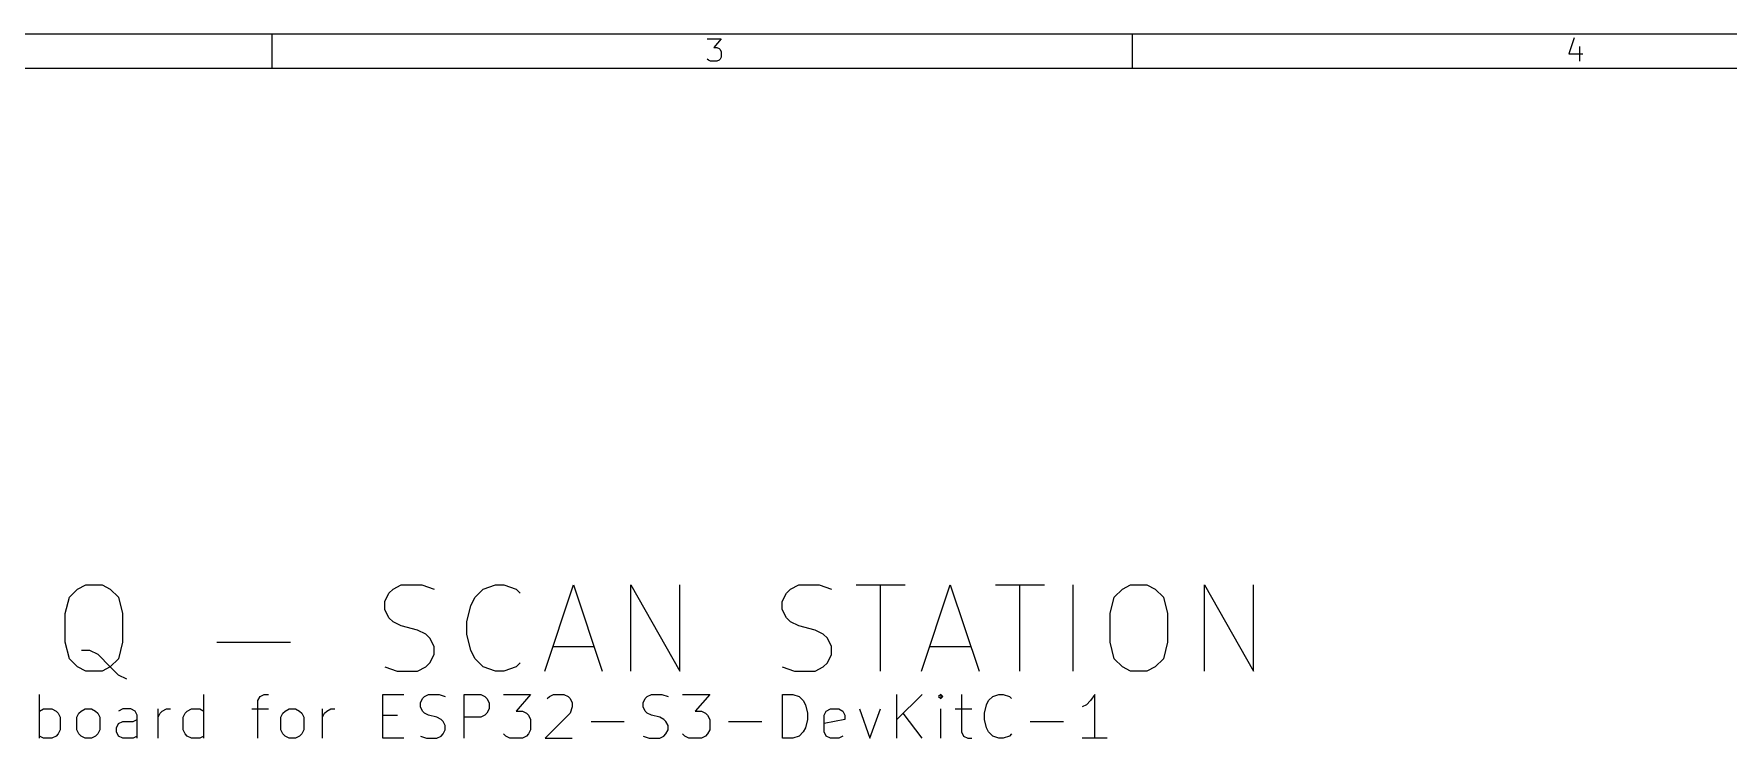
# Model space of a CAD drawing. Extents: x -0.4 to 16.1, y -11.3 to -0.4.
# Drawn here: x 3.786 to 7.661, y -2.004 to -0.394 of the extents above; entities that cross this region are included whole.
import ezdxf

# ---------------------------------------------------------------- set-up
doc = ezdxf.new("R2010")
doc.units = 0
doc.header["$MEASUREMENT"] = 0
doc.layers.add('BLUE3', color=171, linetype='CONTINUOUS')
doc.layers.add('RED2', color=1, linetype='CONTINUOUS')

msp = doc.modelspace()

# ---------------------------------------------------------------- linework, layer by layer
at = {"layer": 'BLUE3', "linetype": 'CONTINUOUS'}
for p, q in [((3.8667, -1.6821), (3.8855, -1.6634)), ((3.8855, -1.6634), (3.9042, -1.654)), ((3.9042, -1.654), (3.9417, -1.654)), ((3.9417, -1.654), (3.9604, -1.6634)), ((3.9604, -1.6634), (3.9792, -1.6821)), ((4.5979, -1.6727), (4.6072, -1.6634)), ((4.6072, -1.6634), (4.626, -1.654)), ((4.626, -1.654), (4.6729, -1.654)), ((4.6729, -1.654), (4.701, -1.6634)), ((4.7947, -1.6821), (4.8135, -1.6634)), ((4.8135, -1.6634), (4.8416, -1.654)), ((4.8416, -1.654), (4.8603, -1.654)), ((4.8603, -1.654), (4.8885, -1.6634)), ((4.8885, -1.6634), (4.8978, -1.6727)), ((4.9541, -1.8508), (5.0197, -1.654)), ((5.0197, -1.654), (5.0853, -1.8508)), ((5.1509, -1.8508), (5.1509, -1.654)), ((5.1509, -1.654), (5.2634, -1.8508)), ((5.2634, -1.8508), (5.2634, -1.654)), ((5.5071, -1.6727), (5.5165, -1.6634)), ((5.5165, -1.6634), (5.5352, -1.654)), ((5.5352, -1.654), (5.5821, -1.654)), ((5.5821, -1.654), (5.6102, -1.6634)), ((5.6665, -1.654), (5.779, -1.654)), ((5.7227, -1.8508), (5.7227, -1.654)), ((5.8165, -1.8508), (5.8821, -1.654)), ((5.8821, -1.654), (5.9477, -1.8508)), ((5.9852, -1.654), (6.0977, -1.654)), ((6.0414, -1.8508), (6.0414, -1.654)), ((6.1633, -1.8508), (6.1633, -1.654)), ((6.257, -1.6821), (6.2758, -1.6634)), ((6.2758, -1.6634), (6.2945, -1.654)), ((6.2945, -1.654), (6.332, -1.654)), ((6.332, -1.654), (6.3508, -1.6634)), ((6.3508, -1.6634), (6.3695, -1.6821)), ((6.4633, -1.8508), (6.4633, -1.654)), ((6.4633, -1.654), (6.5757, -1.8508)), ((6.5757, -1.8508), (6.5757, -1.654)), ((3.8573, -1.7196), (3.8667, -1.6821)), ((3.9792, -1.6821), (3.9886, -1.7196)), ((4.5885, -1.6915), (4.5979, -1.6727)), ((4.5885, -1.7102), (4.5885, -1.6915)), ((4.776, -1.7383), (4.7853, -1.7008)), ((4.7853, -1.7008), (4.7947, -1.6821)), ((5.4977, -1.6915), (5.5071, -1.6727)), ((5.4977, -1.7102), (5.4977, -1.6915)), ((6.2477, -1.7196), (6.257, -1.6821)), ((6.3695, -1.6821), (6.3789, -1.7196)), ((3.8573, -1.7852), (3.8573, -1.7196)), ((3.9886, -1.7196), (3.9886, -1.7852)), ((4.5979, -1.729), (4.5885, -1.7102)), ((4.6072, -1.7383), (4.5979, -1.729)), ((4.626, -1.7477), (4.6072, -1.7383)), ((4.776, -1.7665), (4.776, -1.7383)), ((5.5071, -1.729), (5.4977, -1.7102)), ((5.5165, -1.7383), (5.5071, -1.729)), ((5.5352, -1.7477), (5.5165, -1.7383)), ((6.2477, -1.7852), (6.2477, -1.7196)), ((6.3789, -1.7196), (6.3789, -1.7852)), ((4.6635, -1.7571), (4.626, -1.7477)), ((4.6822, -1.7665), (4.6635, -1.7571)), ((4.6916, -1.7758), (4.6822, -1.7665)), ((4.701, -1.7946), (4.6916, -1.7758)), ((4.7853, -1.804), (4.776, -1.7665)), ((5.5727, -1.7571), (5.5352, -1.7477)), ((5.5915, -1.7665), (5.5727, -1.7571)), ((5.6009, -1.7758), (5.5915, -1.7665)), ((5.6102, -1.7946), (5.6009, -1.7758)), ((3.8667, -1.8227), (3.8573, -1.7852)), ((3.9136, -1.804), (3.8948, -1.804)), ((3.9323, -1.8133), (3.9136, -1.804)), ((3.9604, -1.8415), (3.9323, -1.8133)), ((3.9886, -1.7852), (3.9792, -1.8227)), ((4.2042, -1.7852), (4.3729, -1.7852)), ((4.6916, -1.8321), (4.701, -1.8133)), ((4.701, -1.8133), (4.701, -1.7946)), ((4.7947, -1.8227), (4.7853, -1.804)), ((4.9728, -1.7946), (5.0666, -1.7946)), ((5.6009, -1.8321), (5.6102, -1.8133)), ((5.6102, -1.8133), (5.6102, -1.7946)), ((5.8352, -1.7946), (5.9289, -1.7946)), ((6.257, -1.8227), (6.2477, -1.7852)), ((6.3789, -1.7852), (6.3695, -1.8227)), ((3.8855, -1.8415), (3.8667, -1.8227)), ((3.9042, -1.8508), (3.8855, -1.8415)), ((3.9417, -1.8508), (3.9042, -1.8508)), ((3.9604, -1.8415), (3.9417, -1.8508)), ((3.9792, -1.8227), (3.9604, -1.8415)), ((3.9792, -1.8602), (3.9604, -1.8415)), ((3.9979, -1.8696), (3.9792, -1.8602)), ((4.5885, -1.8415), (4.6166, -1.8508)), ((4.6166, -1.8508), (4.6635, -1.8508)), ((4.6635, -1.8508), (4.6822, -1.8415)), ((4.6822, -1.8415), (4.6916, -1.8321)), ((4.8135, -1.8415), (4.7947, -1.8227)), ((4.8416, -1.8508), (4.8135, -1.8415)), ((4.8603, -1.8508), (4.8416, -1.8508)), ((4.8885, -1.8415), (4.8603, -1.8508)), ((4.8978, -1.8321), (4.8885, -1.8415)), ((5.4977, -1.8415), (5.5259, -1.8508)), ((5.5259, -1.8508), (5.5727, -1.8508)), ((5.5727, -1.8508), (5.5915, -1.8415)), ((5.5915, -1.8415), (5.6009, -1.8321)), ((6.2758, -1.8415), (6.257, -1.8227)), ((6.2945, -1.8508), (6.2758, -1.8415)), ((6.332, -1.8508), (6.2945, -1.8508)), ((6.3508, -1.8415), (6.332, -1.8508)), ((6.3695, -1.8227), (6.3508, -1.8415)), ((3.7982, -2.0043), (3.7982, -1.9043)), ((3.7982, -1.9424), (3.8077, -1.9376)), ((3.8077, -1.9376), (3.8268, -1.9376)), ((3.8268, -1.9376), (3.8363, -1.9424)), ((3.8935, -1.9424), (3.903, -1.9376)), ((3.903, -1.9376), (3.9173, -1.9376)), ((3.9173, -1.9376), (3.9268, -1.9424)), ((3.9887, -1.9376), (3.9792, -1.9424)), ((4.0077, -1.9376), (3.9887, -1.9376)), ((4.0173, -1.9424), (4.0077, -1.9376)), ((4.0697, -2.0043), (4.0697, -1.9376)), ((4.0792, -1.9424), (4.0887, -1.9376)), ((4.0887, -1.9376), (4.0982, -1.9376)), ((4.1363, -1.9424), (4.1458, -1.9376)), ((4.1458, -1.9376), (4.1649, -1.9376)), ((4.1649, -1.9376), (4.1744, -1.9424)), ((4.1744, -2.0043), (4.1744, -1.9043)), ((4.2839, -1.9376), (4.322, -1.9376)), ((4.2982, -1.9186), (4.303, -1.909)), ((4.2982, -2.0043), (4.2982, -1.9186)), ((4.303, -1.909), (4.3125, -1.9043)), ((4.3125, -1.9043), (4.322, -1.9043)), ((4.3601, -1.9424), (4.3697, -1.9376)), ((4.3697, -1.9376), (4.3839, -1.9376)), ((4.3839, -1.9376), (4.3935, -1.9424)), ((4.4458, -2.0043), (4.4458, -1.9376)), ((4.4554, -1.9424), (4.4649, -1.9376)), ((4.4649, -1.9376), (4.4744, -1.9376)), ((4.5839, -2.0043), (4.5839, -1.9043)), ((4.5839, -1.9043), (4.6316, -1.9043)), ((4.6697, -1.9233), (4.6744, -1.9138)), ((4.6697, -1.9328), (4.6697, -1.9233)), ((4.6744, -1.9424), (4.6697, -1.9328)), ((4.6744, -1.9138), (4.6792, -1.909)), ((4.6792, -1.909), (4.6887, -1.9043)), ((4.6887, -1.9043), (4.7125, -1.9043)), ((4.7125, -1.9043), (4.7268, -1.909)), ((4.7696, -2.0043), (4.7696, -1.9043)), ((4.7696, -1.9043), (4.8077, -1.9043)), ((4.8077, -1.9043), (4.8173, -1.909)), ((4.8173, -1.909), (4.822, -1.9138)), ((4.822, -1.9138), (4.8268, -1.9233)), ((4.8268, -1.9376), (4.822, -1.9471)), ((4.8268, -1.9233), (4.8268, -1.9376)), ((4.8601, -1.9043), (4.922, -1.9043)), ((4.922, -1.9043), (4.8887, -1.9424)), ((4.9601, -1.9138), (4.9649, -1.909)), ((4.9649, -1.909), (4.9744, -1.9043)), ((4.9744, -1.9043), (4.9982, -1.9043)), ((4.9982, -1.9043), (5.0077, -1.909)), ((5.0077, -1.909), (5.0125, -1.9138)), ((5.0125, -1.9138), (5.0173, -1.9233)), ((5.0173, -1.9328), (5.0125, -1.9471)), ((5.0173, -1.9233), (5.0173, -1.9328)), ((5.1792, -1.9233), (5.1839, -1.9138)), ((5.1792, -1.9328), (5.1792, -1.9233)), ((5.1839, -1.9424), (5.1792, -1.9328)), ((5.1839, -1.9138), (5.1887, -1.909)), ((5.1887, -1.909), (5.1982, -1.9043)), ((5.1982, -1.9043), (5.222, -1.9043)), ((5.222, -1.9043), (5.2363, -1.909)), ((5.2696, -1.9043), (5.3316, -1.9043)), ((5.3316, -1.9043), (5.2982, -1.9424)), ((5.4982, -2.0043), (5.4982, -1.9043)), ((5.4982, -1.9043), (5.522, -1.9043)), ((5.522, -1.9043), (5.5363, -1.909)), ((5.5363, -1.909), (5.5458, -1.9186)), ((5.5458, -1.9186), (5.5506, -1.9281)), ((5.5506, -1.9281), (5.5554, -1.9471)), ((5.5982, -1.9424), (5.6077, -1.9376)), ((5.6077, -1.9376), (5.6268, -1.9376)), ((5.6268, -1.9376), (5.6363, -1.9424)), ((5.6744, -1.9376), (5.6982, -2.0043)), ((5.6982, -2.0043), (5.722, -1.9376)), ((5.7601, -2.0043), (5.7601, -1.9043)), ((5.8173, -1.9043), (5.7601, -1.9614)), ((5.8601, -1.9043), (5.8554, -1.909)), ((5.8554, -1.909), (5.8601, -1.9138)), ((5.8649, -1.909), (5.8601, -1.9043)), ((5.8601, -1.9043), (5.8601, -1.9138)), ((5.8601, -1.9138), (5.8649, -1.909)), ((5.8601, -2.0043), (5.8601, -1.9376)), ((5.8935, -1.9376), (5.9315, -1.9376)), ((5.9077, -1.9043), (5.9077, -1.99)), ((5.9601, -1.9471), (5.9649, -1.9281)), ((5.9649, -1.9281), (5.9696, -1.9186)), ((5.9696, -1.9186), (5.9792, -1.909)), ((5.9792, -1.909), (5.9934, -1.9043)), ((5.9934, -1.9043), (6.003, -1.9043)), ((6.003, -1.9043), (6.0173, -1.909)), ((6.0173, -1.909), (6.022, -1.9138)), ((6.1935, -1.9281), (6.1839, -1.9328)), ((6.203, -1.9186), (6.1935, -1.9281)), ((6.2125, -1.9043), (6.203, -1.9186)), ((6.2125, -2.0043), (6.2125, -1.9043)), ((3.8363, -1.9424), (3.8411, -1.9471)), ((3.8411, -1.9471), (3.8458, -1.9566)), ((3.8458, -1.9566), (3.8458, -1.9852)), ((3.8839, -1.9566), (3.8887, -1.9471)), ((3.8839, -1.9852), (3.8839, -1.9566)), ((3.8887, -1.9471), (3.8935, -1.9424)), ((3.9268, -1.9424), (3.9316, -1.9471)), ((3.9316, -1.9471), (3.9363, -1.9566)), ((3.9363, -1.9566), (3.9363, -1.9852)), ((3.9744, -1.9805), (3.9792, -1.9709)), ((3.9792, -1.9709), (3.9887, -1.9662)), ((3.9887, -1.9662), (4.0125, -1.9662)), ((4.0125, -1.9662), (4.022, -1.9614)), ((4.022, -1.9519), (4.0173, -1.9424)), ((4.022, -2.0043), (4.022, -1.9519)), ((4.0697, -1.9566), (4.0744, -1.9471)), ((4.0744, -1.9471), (4.0792, -1.9424)), ((4.1268, -1.9566), (4.1316, -1.9471)), ((4.1268, -1.9852), (4.1268, -1.9566)), ((4.1316, -1.9471), (4.1363, -1.9424)), ((4.3506, -1.9566), (4.3554, -1.9471)), ((4.3506, -1.9852), (4.3506, -1.9566)), ((4.3554, -1.9471), (4.3601, -1.9424)), ((4.3935, -1.9424), (4.3982, -1.9471)), ((4.3982, -1.9471), (4.403, -1.9566)), ((4.403, -1.9566), (4.403, -1.9852)), ((4.4458, -1.9566), (4.4506, -1.9471)), ((4.4506, -1.9471), (4.4554, -1.9424)), ((4.5839, -1.9519), (4.6173, -1.9519)), ((4.6792, -1.9471), (4.6744, -1.9424)), ((4.6887, -1.9519), (4.6792, -1.9471)), ((4.7077, -1.9566), (4.6887, -1.9519)), ((4.7173, -1.9614), (4.7077, -1.9566)), ((4.722, -1.9662), (4.7173, -1.9614)), ((4.7268, -1.9757), (4.722, -1.9662)), ((4.7268, -1.9852), (4.7268, -1.9757)), ((4.8077, -1.9566), (4.7696, -1.9566)), ((4.8173, -1.9519), (4.8077, -1.9566)), ((4.822, -1.9471), (4.8173, -1.9519)), ((4.8887, -1.9424), (4.903, -1.9424)), ((4.903, -1.9424), (4.9125, -1.9471)), ((4.9125, -1.9471), (4.9173, -1.9519)), ((4.9173, -1.9519), (4.922, -1.9614)), ((4.922, -1.9614), (4.922, -1.9852)), ((5.0125, -1.9471), (4.9554, -2.0043)), ((5.0601, -1.9662), (5.1363, -1.9662)), ((5.1887, -1.9471), (5.1839, -1.9424)), ((5.1982, -1.9519), (5.1887, -1.9471)), ((5.2173, -1.9566), (5.1982, -1.9519)), ((5.2268, -1.9614), (5.2173, -1.9566)), ((5.2316, -1.9662), (5.2268, -1.9614)), ((5.2363, -1.9757), (5.2316, -1.9662)), ((5.2363, -1.9852), (5.2363, -1.9757)), ((5.2982, -1.9424), (5.3125, -1.9424)), ((5.3125, -1.9424), (5.322, -1.9471)), ((5.322, -1.9471), (5.3268, -1.9519)), ((5.3268, -1.9519), (5.3316, -1.9614)), ((5.3316, -1.9614), (5.3316, -1.9852)), ((5.3744, -1.9662), (5.4506, -1.9662)), ((5.5554, -1.9614), (5.5506, -1.9805)), ((5.5554, -1.9471), (5.5554, -1.9614)), ((5.5935, -1.9519), (5.5982, -1.9424)), ((5.5935, -1.99), (5.5935, -1.9519)), ((5.6411, -1.9614), (5.5935, -1.9709)), ((5.6363, -1.9424), (5.6411, -1.9519)), ((5.6411, -1.9519), (5.6411, -1.9614)), ((5.8173, -2.0043), (5.7744, -1.9471)), ((5.9601, -1.9614), (5.9601, -1.9471)), ((5.9649, -1.9805), (5.9601, -1.9614)), ((6.0649, -1.9662), (6.1411, -1.9662)), ((3.8077, -2.0043), (3.7982, -1.9995)), ((3.8268, -2.0043), (3.8077, -2.0043)), ((3.8363, -1.9995), (3.8268, -2.0043)), ((3.8411, -1.9947), (3.8363, -1.9995)), ((3.8458, -1.9852), (3.8411, -1.9947)), ((3.8887, -1.9947), (3.8839, -1.9852)), ((3.8935, -1.9995), (3.8887, -1.9947)), ((3.903, -2.0043), (3.8935, -1.9995)), ((3.9173, -2.0043), (3.903, -2.0043)), ((3.9268, -1.9995), (3.9173, -2.0043)), ((3.9316, -1.9947), (3.9268, -1.9995)), ((3.9363, -1.9852), (3.9316, -1.9947)), ((3.9744, -1.99), (3.9744, -1.9805)), ((3.9792, -1.9995), (3.9744, -1.99)), ((3.9887, -2.0043), (3.9792, -1.9995)), ((4.0125, -2.0043), (3.9887, -2.0043)), ((4.022, -1.9995), (4.0125, -2.0043)), ((4.1316, -1.9947), (4.1268, -1.9852)), ((4.1363, -1.9995), (4.1316, -1.9947)), ((4.1458, -2.0043), (4.1363, -1.9995)), ((4.1649, -2.0043), (4.1458, -2.0043)), ((4.1744, -1.9995), (4.1649, -2.0043)), ((4.3554, -1.9947), (4.3506, -1.9852)), ((4.3601, -1.9995), (4.3554, -1.9947)), ((4.3697, -2.0043), (4.3601, -1.9995)), ((4.3839, -2.0043), (4.3697, -2.0043)), ((4.3935, -1.9995), (4.3839, -2.0043)), ((4.3982, -1.9947), (4.3935, -1.9995)), ((4.403, -1.9852), (4.3982, -1.9947)), ((4.6316, -2.0043), (4.5839, -2.0043)), ((4.6697, -1.9995), (4.6839, -2.0043)), ((4.6839, -2.0043), (4.7077, -2.0043)), ((4.7077, -2.0043), (4.7173, -1.9995)), ((4.7173, -1.9995), (4.722, -1.9947)), ((4.722, -1.9947), (4.7268, -1.9852)), ((4.8649, -1.9995), (4.8601, -1.9947)), ((4.8744, -2.0043), (4.8649, -1.9995)), ((4.903, -2.0043), (4.8744, -2.0043)), ((4.9125, -1.9995), (4.903, -2.0043)), ((4.9173, -1.9947), (4.9125, -1.9995)), ((4.922, -1.9852), (4.9173, -1.9947)), ((4.9554, -2.0043), (5.0173, -2.0043)), ((5.1792, -1.9995), (5.1935, -2.0043)), ((5.1935, -2.0043), (5.2173, -2.0043)), ((5.2173, -2.0043), (5.2268, -1.9995)), ((5.2268, -1.9995), (5.2316, -1.9947)), ((5.2316, -1.9947), (5.2363, -1.9852)), ((5.2744, -1.9995), (5.2696, -1.9947)), ((5.2839, -2.0043), (5.2744, -1.9995)), ((5.3125, -2.0043), (5.2839, -2.0043)), ((5.322, -1.9995), (5.3125, -2.0043)), ((5.3268, -1.9947), (5.322, -1.9995)), ((5.3316, -1.9852), (5.3268, -1.9947)), ((5.522, -2.0043), (5.4982, -2.0043)), ((5.5363, -1.9995), (5.522, -2.0043)), ((5.5458, -1.99), (5.5363, -1.9995)), ((5.5506, -1.9805), (5.5458, -1.99)), ((5.5982, -1.9995), (5.5935, -1.99)), ((5.6077, -2.0043), (5.5982, -1.9995)), ((5.6268, -2.0043), (5.6077, -2.0043)), ((5.6363, -1.9995), (5.6268, -2.0043)), ((5.9077, -1.99), (5.9125, -1.9995)), ((5.9125, -1.9995), (5.922, -2.0043)), ((5.922, -2.0043), (5.9315, -2.0043)), ((5.9696, -1.99), (5.9649, -1.9805)), ((5.9792, -1.9995), (5.9696, -1.99)), ((5.9934, -2.0043), (5.9792, -1.9995)), ((6.003, -2.0043), (5.9934, -2.0043)), ((6.0173, -1.9995), (6.003, -2.0043)), ((6.022, -1.9947), (6.0173, -1.9995)), ((6.2411, -2.0043), (6.1839, -2.0043))]:
    msp.add_line(p, q, dxfattribs=at)
at = {"layer": 'RED2', "linetype": 'CONTINUOUS'}
for p, q in [((0.3937, -0.3937), (16.1413, -0.3937)), ((4.3307, -0.4724), (4.3307, -0.3937)), ((5.3262, -0.4053), (5.3578, -0.4053)), ((5.3578, -0.4053), (5.3408, -0.4248)), ((5.3408, -0.4248), (5.3481, -0.4248)), ((5.3481, -0.4248), (5.353, -0.4272)), ((6.2992, -0.4724), (6.2992, -0.3937)), ((7.3093, -0.4028), (7.2971, -0.4394)), ((7.3215, -0.4223), (7.3215, -0.4564)), ((5.3286, -0.454), (5.3262, -0.4516)), ((5.3335, -0.4564), (5.3286, -0.454)), ((5.3481, -0.4564), (5.3335, -0.4564)), ((5.353, -0.454), (5.3481, -0.4564)), ((5.353, -0.4272), (5.3554, -0.4296)), ((5.3554, -0.4516), (5.353, -0.454)), ((5.3554, -0.4296), (5.3578, -0.4345)), ((5.3578, -0.4467), (5.3554, -0.4516)), ((5.3578, -0.4345), (5.3578, -0.4467)), ((7.2971, -0.4394), (7.3288, -0.4394)), ((0.4724, -0.4724), (16.0626, -0.4724))]:
    msp.add_line(p, q, dxfattribs=at)

doc.saveas('drawing.dxf')
